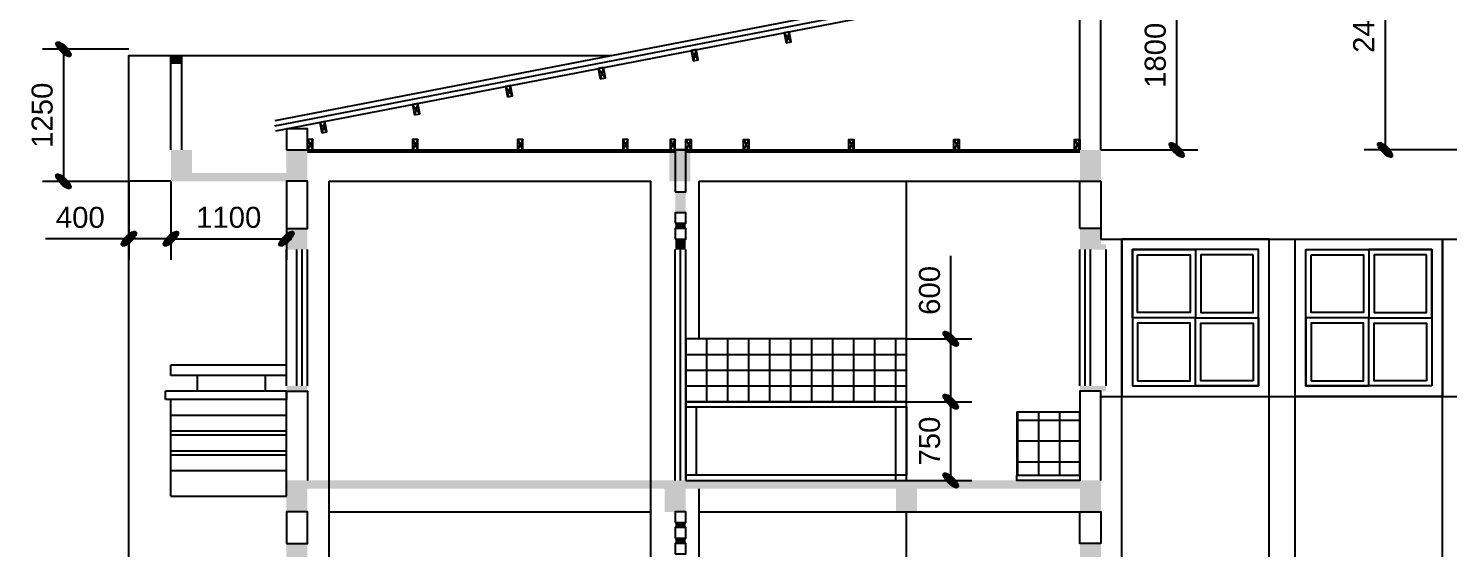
# Model space of a CAD drawing. Extents: x 5324 to 86020, y 1640 to 57560.
# Drawn here: x 59918 to 73433, y 45618 to 50576 of the extents above; entities that cross this region are included whole.
import ezdxf

# ---------------------------------------------------------------- set-up
doc = ezdxf.new("R2010")
doc.units = 0
doc.layers.get('0').update_dxf_attribs({"linetype": 'CONTINUOUS'})
doc.layers.get('DEFPOINTS').update_dxf_attribs({"linetype": 'CONTINUOUS'})
for name, color, linetype in [('CUA', 4, 'CONTINUOUS'), ('DIM', 6, 'CONTINUOUS'), ('HATCH', 6, 'CONTINUOUS'), ('MAT_CAT', 5, 'CONTINUOUS'), ('mc1', 7, 'CONTINUOUS'), ('OPMEN', 6, 'CONTINUOUS'), ('TUONG', 35, 'CONTINUOUS')]:
    doc.layers.add(name, color=color, linetype=linetype)
doc.styles.add('DIM', font='VHELVEN.TTF')
doc.styles.add('VNI-HELVE', font='VHELVEN.TTF')
doc.dimstyles.new('DIM100S', dxfattribs={"dimtxt": 200, "dimasz": 130, "dimexe": 200, "dimexo": 0, "dimgap": 100, "dimtad": 1, "dimdec": 0, "dimrnd": 50, "dimzin": 0, "dimdsep": 46, "dimtxsty": 'VNI-HELVE', "dimblk1": 'ARCHTICK', "dimblk2": 'ARCHTICK', "dimsah": 1, "dimcen": 0, "dimclrd": 6, "dimclre": 6, "dimclrt": 6, "dimadec": 0, "dimazin": 0, "dimtfac": 1, "dimtdec": 0, "dimtofl": 0, "dimtmove": 0, "dimatfit": 3, "dimfxl": 0, "dimtolj": 1, "dimtzin": 0, "dimarcsym": 0})

# ---------------------------------------------------------------- blocks, each defined once
blk = doc.blocks.new('_ArchTick')
h = blk.add_hatch(color=256)
edge = h.paths.add_edge_path()
edge.add_ellipse((0, 0), major_axis=(0.5, 0.5), ratio=0.348148, start_angle=0, end_angle=360)
blk.add_ellipse((0, 0), major_axis=(0.5, 0.5), ratio=0.348148)
blk = doc.blocks.new('*D106')
at = {"color": 6, "linetype": 'ByBlock'}
for p, q in [((60874, 49118), (60874, 48371)), ((61274, 49118), (61274, 48371)), ((60874, 48571), (60080, 48571)), ((61274, 48571), (60874, 48571))]:
    blk.add_line(p, q, dxfattribs=at)
at = {"layer": 'DEFPOINTS', "color": 0, "linetype": 'ByBlock'}
for p in [(60874, 49118), (61274, 49118), (60874, 48571)]:
    blk.add_point(p, dxfattribs=at)
at = {"color": 6, "linetype": 'ByBlock', "xscale": 130, "yscale": 130, "zscale": 130, "rotation": 180}
blk.add_blockref('_ArchTick', (60874, 48571), dxfattribs=at)
at = {"color": 6, "linetype": 'ByBlock', "xscale": 130, "yscale": 130, "zscale": 130}
blk.add_blockref('_ArchTick', (61274, 48571), dxfattribs=at)
at = {"color": 6, "linetype": 'ByBlock', "insert": (60412, 48774), "char_height": 200, "attachment_point": 5, "style": 'VNI-HELVE'}
blk.add_mtext('\\A1;400', dxfattribs=at)
blk = doc.blocks.new('*D107')
at = {"color": 6, "linetype": 'ByBlock'}
for p, q in [((61274, 49118), (61274, 48371)), ((62374, 49118), (62374, 48371)), ((61274, 48571), (62374, 48571))]:
    blk.add_line(p, q, dxfattribs=at)
at = {"layer": 'DEFPOINTS', "color": 0, "linetype": 'ByBlock'}
for p in [(61274, 49118), (62374, 49118), (62374, 48571)]:
    blk.add_point(p, dxfattribs=at)
at = {"color": 6, "linetype": 'ByBlock', "xscale": 130, "yscale": 130, "zscale": 130, "rotation": 180}
blk.add_blockref('_ArchTick', (61274, 48571), dxfattribs=at)
at = {"color": 6, "linetype": 'ByBlock', "xscale": 130, "yscale": 130, "zscale": 130}
blk.add_blockref('_ArchTick', (62374, 48571), dxfattribs=at)
at = {"color": 6, "linetype": 'ByBlock', "insert": (61824, 48774), "char_height": 200, "attachment_point": 5, "style": 'VNI-HELVE'}
blk.add_mtext('\\A1;1100', dxfattribs=at)
blk = doc.blocks.new('xg')
at = {"layer": 'mc1', "color": 4, "linetype": 'ByBlock'}
for p, q in [((0, 0), (-50, -100)), ((-50, 0), (0, -100))]:
    blk.add_line(p, q, dxfattribs=at)
blk.add_lwpolyline([(-50, -100), (0, -100), (0, 0), (-50, 0)], close=True, dxfattribs=at)
blk = doc.blocks.new('GM1')
at = {"layer": 'HATCH'}
h = blk.add_hatch(dxfattribs=at)
h.set_pattern_fill('_USER', color=256, scale=200, style=0, double=1, pattern_type=0)
h.set_pattern_definition([(0, (59734.32, 8643.97), (0, 200), []), (90, (59734.32, 8643.97), (-200, 1e-14), [])])
h.paths.add_polyline_path([(0, 650), (-600, 650), (-600, 50), (0, 50)])
at = {"layer": 'CUA'}
blk.add_lwpolyline([(-600, 50), (0, 50), (0, 0), (-600, 0)], close=True, dxfattribs=at)
at = {"layer": 'HATCH'}
blk.add_lwpolyline([(-600, 50), (0, 50), (0, 650), (-600, 650)], close=True, dxfattribs=at)
blk = doc.blocks.new('*D131')
at = {"color": 6, "linetype": 'ByBlock'}
for p, q in [((68696, 47618), (68696, 48409)), ((68274, 47618), (68896, 47618)), ((68696, 47018), (68696, 47618)), ((68274, 47018), (68896, 47018))]:
    blk.add_line(p, q, dxfattribs=at)
at = {"layer": 'DEFPOINTS', "color": 0, "linetype": 'ByBlock'}
for p in [(68274, 47618), (68696, 47618), (68274, 47018)]:
    blk.add_point(p, dxfattribs=at)
at = {"color": 6, "linetype": 'ByBlock', "xscale": 130, "yscale": 130, "zscale": 130}
for p, rotation in [((68696, 47618), 90), ((68696, 47018), 270)]:
    blk.add_blockref('_ArchTick', p, dxfattribs=dict(at, rotation=rotation))
at = {"color": 6, "linetype": 'ByBlock', "insert": (68494, 48079), "char_height": 200, "attachment_point": 5, "rotation": 90, "style": 'VNI-HELVE'}
blk.add_mtext('\\A1;600', dxfattribs=at)
blk = doc.blocks.new('*D132')
at = {"color": 6, "linetype": 'ByBlock'}
for p, q in [((68274, 47018), (68896, 47018)), ((68696, 46268), (68696, 47018)), ((68274, 46268), (68896, 46268))]:
    blk.add_line(p, q, dxfattribs=at)
at = {"layer": 'DEFPOINTS', "color": 0, "linetype": 'ByBlock'}
for p in [(68274, 47018), (68696, 47018), (68274, 46268)]:
    blk.add_point(p, dxfattribs=at)
at = {"color": 6, "linetype": 'ByBlock', "xscale": 130, "yscale": 130, "zscale": 130}
for p, rotation in [((68696, 47018), 90), ((68696, 46268), 270)]:
    blk.add_blockref('_ArchTick', p, dxfattribs=dict(at, rotation=rotation))
at = {"color": 6, "linetype": 'ByBlock', "insert": (68494, 46643), "char_height": 200, "attachment_point": 5, "rotation": 90, "style": 'VNI-HELVE'}
blk.add_mtext('\\A1;750', dxfattribs=at)
blk = doc.blocks.new('*D177')
at = {"color": 6, "linetype": 'ByBlock'}
for p, q in [((73774, 51888), (72628, 51888)), ((72828, 51888), (72828, 49418)), ((73574, 49418), (72628, 49418))]:
    blk.add_line(p, q, dxfattribs=at)
at = {"layer": 'DEFPOINTS', "color": 0, "linetype": 'ByBlock'}
for p in [(73774, 51888), (72828, 49418), (73574, 49418)]:
    blk.add_point(p, dxfattribs=at)
at = {"color": 6, "linetype": 'ByBlock', "xscale": 130, "yscale": 130, "zscale": 130}
for p, rotation in [((72828, 51888), 90), ((72828, 49418), 270)]:
    blk.add_blockref('_ArchTick', p, dxfattribs=dict(at, rotation=rotation))
at = {"color": 6, "linetype": 'ByBlock', "insert": (72626, 50653), "char_height": 200, "attachment_point": 5, "rotation": 90, "style": 'VNI-HELVE'}
blk.add_mtext('\\A1;2450', dxfattribs=at)
blk = doc.blocks.new('*D178')
at = {"color": 6, "linetype": 'ByBlock'}
for p, q in [((70124, 51220), (71045, 51220)), ((70845, 51220), (70845, 49418)), ((70124, 49418), (71045, 49418))]:
    blk.add_line(p, q, dxfattribs=at)
at = {"layer": 'DEFPOINTS', "color": 0, "linetype": 'ByBlock'}
for p in [(70124, 51220), (70124, 49418), (70845, 49418)]:
    blk.add_point(p, dxfattribs=at)
at = {"color": 6, "linetype": 'ByBlock', "xscale": 130, "yscale": 130, "zscale": 130}
for p, rotation in [((70845, 51220), 90), ((70845, 49418), 270)]:
    blk.add_blockref('_ArchTick', p, dxfattribs=dict(at, rotation=rotation))
at = {"color": 6, "linetype": 'ByBlock', "insert": (70642, 50319), "char_height": 200, "attachment_point": 5, "rotation": 90, "style": 'VNI-HELVE'}
blk.add_mtext('\\A1;1800', dxfattribs=at)
blk = doc.blocks.new('*D183')
at = {"color": 6, "linetype": 'ByBlock'}
for p, q in [((60874, 50377), (60052, 50377)), ((60252, 50377), (60252, 49118)), ((60874, 49118), (60052, 49118))]:
    blk.add_line(p, q, dxfattribs=at)
at = {"layer": 'DEFPOINTS', "color": 0, "linetype": 'ByBlock'}
for p in [(60874, 50377), (60252, 49118), (60874, 49118)]:
    blk.add_point(p, dxfattribs=at)
at = {"color": 6, "linetype": 'ByBlock', "xscale": 130, "yscale": 130, "zscale": 130}
for p, rotation in [((60252, 50377), 90), ((60252, 49118), 270)]:
    blk.add_blockref('_ArchTick', p, dxfattribs=dict(at, rotation=rotation))
at = {"color": 6, "linetype": 'ByBlock', "insert": (60050, 49748), "char_height": 200, "attachment_point": 5, "rotation": 90, "style": 'VNI-HELVE'}
blk.add_mtext('\\A1;1250', dxfattribs=at)

msp = doc.modelspace()

# ---------------------------------------------------------------- hatches: boundary and pattern name
at = {"layer": 'OPMEN'}
h = msp.add_hatch(dxfattribs=at)
h.set_pattern_fill('_USER', color=256, scale=150, style=0, pattern_type=0)
h.set_pattern_definition([(0, (66173.86, 47018.44), (0, 150), [])])
h.paths.add_polyline_path([(66173.9, 47018.4), (68273.9, 47018.4), (68273.9, 47618.4), (66173.9, 47618.4)])
h = msp.add_hatch(dxfattribs=at)
h.set_pattern_fill('_USER', color=256, scale=200, angle=90, style=0, pattern_type=0)
h.set_pattern_definition([(90, (66173.86, 47018.44), (-200, 1e-14), [])])
h.paths.add_polyline_path([(66173.9, 47018.4), (68273.9, 47018.4), (68273.9, 47618.4), (66173.9, 47618.4)])

# ---------------------------------------------------------------- linework, layer by layer
at = {"layer": 'CUA', "color": 4, "linetype": 'ByBlock'}
for points in [[(70323.9, 47068.4), (71723.9, 47068.4), (71723.9, 48568.4), (70323.9, 48568.4)], [(73373.9, 47068.4), (71973.9, 47068.4), (71973.9, 48568.4), (73373.9, 48568.4)], [(70423.9, 47168.4), (71623.9, 47168.4), (71623.9, 48468.4), (70423.9, 48468.4)], [(70473.9, 48418.4), (70973.9, 48418.4), (70973.9, 47868.4), (70473.9, 47868.4)], [(71573.9, 48418.4), (71073.9, 48418.4), (71073.9, 47868.4), (71573.9, 47868.4)], [(73273.9, 47168.4), (72073.9, 47168.4), (72073.9, 48468.4), (73273.9, 48468.4)], [(72123.9, 48418.4), (72623.9, 48418.4), (72623.9, 47868.4), (72123.9, 47868.4)], [(73223.9, 48418.4), (72723.9, 48418.4), (72723.9, 47868.4), (73223.9, 47868.4)], [(70473.9, 47218.4), (70973.9, 47218.4), (70973.9, 47768.4), (70473.9, 47768.4)], [(71573.9, 47218.4), (71073.9, 47218.4), (71073.9, 47768.4), (71573.9, 47768.4)], [(72123.9, 47218.4), (72623.9, 47218.4), (72623.9, 47768.4), (72123.9, 47768.4)], [(73223.9, 47218.4), (72723.9, 47218.4), (72723.9, 47768.4), (73223.9, 47768.4)]]:
    msp.add_lwpolyline(points, close=True, dxfattribs=at)
at = {"layer": 'CUA', "color": 4}
for points in [[(70423.9, 48468.4), (71023.9, 48468.4), (71023.9, 47818.4), (70423.9, 47818.4)], [(71623.9, 48468.4), (71023.9, 48468.4), (71023.9, 47818.4), (71623.9, 47818.4)], [(72073.9, 48468.4), (72673.9, 48468.4), (72673.9, 47818.4), (72073.9, 47818.4)], [(73273.9, 48468.4), (72673.9, 48468.4), (72673.9, 47818.4), (73273.9, 47818.4)], [(70423.9, 47168.4), (71023.9, 47168.4), (71023.9, 47818.4), (70423.9, 47818.4)], [(71623.9, 47168.4), (71023.9, 47168.4), (71023.9, 47818.4), (71623.9, 47818.4)], [(72073.9, 47168.4), (72673.9, 47168.4), (72673.9, 47818.4), (72073.9, 47818.4)], [(73273.9, 47168.4), (72673.9, 47168.4), (72673.9, 47818.4), (73273.9, 47818.4)]]:
    msp.add_lwpolyline(points, close=True, dxfattribs=at)
at = {"layer": 'DIM', "color": 6}
for p, q in [((61273.9, 47268.4), (61273.9, 47368.4)), ((61273.9, 47368.4), (62373.9, 47368.4)), ((62373.9, 47268.4), (61273.9, 47268.4)), ((61523.9, 47266.4), (61523.9, 47118.4)), ((62173.9, 47118.4), (62173.9, 47268.4)), ((62373.9, 47118.4), (61223.9, 47118.4)), ((61223.9, 47038.4), (61223.9, 47118.4)), ((62373.9, 47038.4), (61223.9, 47038.4)), ((61273.9, 46118.4), (61273.9, 47038.4)), ((62373.9, 47118.4), (62373.9, 47038.4)), ((62373.9, 46118.4), (62373.9, 47038.4)), ((62373.9, 46888.4), (61273.9, 46888.4)), ((62373.9, 46738.4), (61273.9, 46738.4)), ((62373.9, 46698.4), (61273.9, 46698.4)), ((62373.9, 46548.4), (61273.9, 46548.4)), ((62373.9, 46508.4), (61273.9, 46508.4)), ((62373.9, 46358.4), (61273.9, 46358.4)), ((61273.9, 46118.4), (62373.9, 46118.4))]:
    msp.add_line(p, q, dxfattribs=at)
at = {"layer": 'DIM', "color": 4, "linetype": 'ByBlock'}
for points in [[(66273.9, 46318.4), (66173.9, 46318.4), (66173.9, 46968.4), (66273.9, 46968.4)], [(68273.9, 46318.4), (68173.9, 46318.4), (68173.9, 46968.4), (68273.9, 46968.4)]]:
    msp.add_lwpolyline(points, close=True, dxfattribs=at)
at = {"layer": 'MAT_CAT', "color": 6}
for p, q in [((66173.9, 46968.4), (66173.9, 46318.4)), ((68273.9, 46968.4), (68273.9, 46318.4))]:
    msp.add_line(p, q, dxfattribs=at)
at = {"layer": 'MAT_CAT', "color": 5, "linetype": 'Continuous'}
msp.add_lwpolyline([(61273.9, 50247.5), (61373.9, 50247.5)], dxfattribs=at)
at = {"layer": 'MAT_CAT', "color": 4}
for points in [[(66173.9, 46968.4), (68273.9, 46968.4), (68273.9, 47018.4), (66173.9, 47018.4)], [(66173.9, 46268.4), (68273.9, 46268.4), (68273.9, 46318.4), (66173.9, 46318.4)], [(66173.9, 46268.4), (68173.9, 46268.4), (68173.9, 46318.4), (66173.9, 46318.4)]]:
    msp.add_lwpolyline(points, close=True, dxfattribs=at)
at = {"layer": 'MAT_CAT', "color": 5, "linetype": 'Continuous'}
for points in [[(61273.9, 50247.5), (61373.9, 50247.5), (61273.9, 50318.4), (61373.9, 50318.4)], [(66073.9, 48668.4), (66073.9, 48718.4), (66173.9, 48668.4), (66173.9, 48718.4)], [(62573.9, 47118.4), (62373.9, 47118.4), (62573.9, 47168.4), (62373.9, 47168.4)], [(66073.9, 45818.4), (66073.9, 45868.4), (66173.9, 45818.4), (66173.9, 45868.4)], [(66073.9, 45668.4), (66073.9, 45718.4), (66173.9, 45668.4), (66173.9, 45718.4)]]:
    msp.add_solid(points, dxfattribs=at)
at = {"layer": 'mc1', "color": 5, "linetype": 'ByBlock'}
msp.add_line((62264.4, 49648.2), (69973.9, 51140.3), dxfattribs=at)
at = {"layer": 'mc1', "color": 4, "linetype": 'ByBlock'}
for p, q in [((62273.9, 49599.1), (69923.9, 51079.7)), ((62573.9, 49418.4), (69923.9, 49418.4)), ((62573.9, 49398.4), (66073.9, 49398.4)), ((66173.9, 49398.4), (69923.9, 49398.4)), ((62473.9, 47168.4), (62473.9, 48468.4)), ((62523.9, 47168.4), (62523.9, 48468.4)), ((62573.9, 47168.4), (62573.9, 48468.4)), ((66073.9, 46268.4), (66073.9, 48468.4)), ((66123.9, 46268.4), (66123.9, 48468.4)), ((66173.9, 46268.4), (66173.9, 48468.4)), ((69923.9, 47168.4), (69923.9, 48468.4)), ((69973.9, 47168.4), (69973.9, 48468.4)), ((70023.9, 47168.4), (70023.9, 48468.4))]:
    msp.add_line(p, q, dxfattribs=at)
at = {"layer": 'mc1', "color": 5, "linetype": 'ByBlock'}
for points in [[(61273.9, 49418.4), (61473.9, 49418.4), (61273.9, 49118.4), (61473.9, 49118.4)], [(62373.9, 49418.4), (62573.9, 49418.4), (62373.9, 49118.4), (62573.9, 49118.4)], [(62373.9, 49418.4), (62573.9, 49418.4), (62373.9, 49118.4), (62573.9, 49118.4)], [(62373.9, 49418.4), (62573.9, 49418.4), (62373.9, 49118.4), (62573.9, 49118.4)], [(62573.9, 49418.4), (62373.9, 49418.4), (62573.9, 49118.4), (62373.9, 49118.4)], [(66016.8, 49418.4), (66216.8, 49418.4), (66016.8, 49118.4), (66216.8, 49118.4)], [(66073.9, 49418.4), (66173.9, 49418.4), (66073.9, 49218.4), (66173.9, 49218.4)], [(69923.9, 49418.4), (70123.9, 49418.4), (69923.9, 49118.4), (70123.9, 49118.4)], [(69923.9, 49418.4), (70123.9, 49418.4), (69923.9, 49118.4), (70123.9, 49118.4)], [(61473.9, 49118.4), (61473.9, 49198.4), (62373.9, 49118.4), (62373.9, 49198.4)], [(66073.9, 48818.4), (66073.9, 49018.4), (66173.9, 48818.4), (66173.9, 49018.4)], [(62373.9, 48668.4), (62573.9, 48668.4), (62373.9, 48468.4), (62573.9, 48468.4)], [(70123.9, 48668.4), (69923.9, 48668.4), (70123.9, 48468.4), (69923.9, 48468.4)], [(66073.9, 48568.4), (66173.9, 48568.4), (66073.9, 48468.4), (66173.9, 48468.4)], [(70173.9, 48518.4), (70173.9, 48468.4), (69923.9, 48518.4), (69923.9, 48468.4)], [(70173.9, 47168.4), (70173.9, 47118.4), (69923.9, 47168.4), (69923.9, 47118.4)], [(62373.9, 46268.4), (62573.9, 46268.4), (62373.9, 45968.4), (62573.9, 45968.4)], [(62373.9, 46268.4), (62573.9, 46268.4), (62373.9, 45968.4), (62573.9, 45968.4)], [(62373.9, 46268.4), (62573.9, 46268.4), (62373.9, 45968.4), (62573.9, 45968.4)], [(62373.9, 46268.4), (62573.9, 46268.4), (62373.9, 45968.4), (62573.9, 45968.4)], [(62573.9, 46268.4), (68173.9, 46268.4), (62573.9, 46188.4), (68173.9, 46188.4)], [(65973.9, 46268.4), (66173.9, 46268.4), (65973.9, 45968.4), (66173.9, 45968.4)], [(65973.9, 46268.4), (66173.9, 46268.4), (65973.9, 45968.4), (66173.9, 45968.4)], [(65973.9, 46268.4), (66173.9, 46268.4), (65973.9, 45968.4), (66173.9, 45968.4)], [(65973.9, 46268.4), (66173.9, 46268.4), (65973.9, 45968.4), (66173.9, 45968.4)], [(68173.9, 46268.4), (68373.9, 46268.4), (68173.9, 45968.4), (68373.9, 45968.4)], [(68273.9, 46188.4), (68273.9, 46268.4), (69923.9, 46188.4), (69923.9, 46268.4)], [(68273.9, 46188.4), (68273.9, 46268.4), (69923.9, 46188.4), (69923.9, 46268.4)], [(69923.9, 46268.4), (70123.9, 46268.4), (69923.9, 45968.4), (70123.9, 45968.4)], [(69923.9, 46268.4), (70123.9, 46268.4), (69923.9, 45968.4), (70123.9, 45968.4)], [(69923.9, 46268.4), (70123.9, 46268.4), (69923.9, 45968.4), (70123.9, 45968.4)], [(62373.9, 45668.4), (62573.9, 45668.4), (62373.9, 45468.4), (62573.9, 45468.4)], [(70123.9, 45668.4), (69923.9, 45668.4), (70123.9, 45468.4), (69923.9, 45468.4)]]:
    msp.add_solid(points, dxfattribs=at)
at = {"layer": 'OPMEN'}
msp.add_lwpolyline([(66173.9, 47018.4), (68273.9, 47018.4), (68273.9, 47618.4), (66173.9, 47618.4)], close=True, dxfattribs=at)
at = {"layer": 'TUONG', "color": 3}
for p, q in [((62265.7, 49699.4), (73573.9, 51888)), ((60873.9, 39968.4), (60873.9, 49118.4)), ((70123.9, 48568.4), (73573.9, 48568.4)), ((70323.9, 22048.4), (70323.9, 48568.4)), ((71723.9, 22048.4), (71723.9, 48568.4)), ((71973.9, 22048.4), (71973.9, 48568.4)), ((73373.9, 22048.4), (73373.9, 48568.4)), ((70123.9, 47068.4), (73573.9, 47068.4))]:
    msp.add_line(p, q, dxfattribs=at)
at = {"layer": 'TUONG', "color": 3, "linetype": 'ByBlock'}
for p, q in [((70123.9, 49418.4), (70123.9, 51220.3)), ((69923.9, 49418.4), (69923.9, 51181.6)), ((62778.9, 49118.4), (65841.7, 49118.4)), ((62778.9, 45968.4), (62778.9, 49118.4)), ((65841.7, 45968.4), (65841.7, 49118.4)), ((66302.7, 49118.4), (69923.9, 49118.4)), ((66302.7, 47618.4), (66302.7, 49118.4)), ((68273.9, 46268.4), (68273.9, 49118.4)), ((69923.9, 48668.4), (69923.9, 49118.4)), ((69923.9, 49118.4), (70123.9, 49118.4)), ((70123.9, 49118.4), (70123.9, 48568.4)), ((70123.9, 48668.4), (69923.9, 48668.4)), ((62373.9, 47168.4), (62373.9, 48468.4)), ((70173.9, 47168.4), (70173.9, 48468.4)), ((62778.9, 43188.4), (62778.9, 46188.4)), ((65841.7, 43188.4), (65841.7, 46188.4)), ((66302.7, 44618.4), (66302.7, 46188.4)), ((62778.9, 45968.4), (65841.7, 45968.4)), ((66302.7, 45968.4), (69923.9, 45968.4)), ((66302.7, 45968.4), (69923.9, 45968.4)), ((68273.9, 43268.4), (68273.9, 45968.4)), ((68273.9, 43268.4), (68273.9, 45968.4))]:
    msp.add_line(p, q, dxfattribs=at)
at = {"layer": 'TUONG', "color": 3}
msp.add_lwpolyline([(61273.9, 49118.4), (60873.9, 49118.4), (60873.9, 49118.4), (60873.9, 50318.4), (65464.3, 50318.4)], dxfattribs=at)
at = {"layer": 'TUONG', "color": 3, "linetype": 'ByBlock'}
for points in [[(61273.9, 49418.4), (61273.9, 50318.4), (61373.9, 50318.4), (61373.9, 49418.4)], [(62373.9, 46268.4), (62373.9, 47118.4), (62573.9, 47118.4), (62573.9, 46268.4)], [(70123.9, 46268.4), (70123.9, 47118.4), (69923.9, 47118.4), (69923.9, 46268.4)]]:
    msp.add_lwpolyline(points, dxfattribs=at)
for points in [[(62373.9, 49418.4), (62573.9, 49418.4), (62573.9, 49618.4), (62373.9, 49618.4)], [(66073.9, 49018.4), (66173.9, 49018.4), (66173.9, 49418.4), (66073.9, 49418.4)], [(62373.9, 48668.4), (62573.9, 48668.4), (62573.9, 49118.4), (62373.9, 49118.4)], [(66073.9, 48718.4), (66173.9, 48718.4), (66173.9, 48818.4), (66073.9, 48818.4)], [(66073.9, 48568.4), (66173.9, 48568.4), (66173.9, 48668.4), (66073.9, 48668.4)], [(62373.9, 45668.4), (62573.9, 45668.4), (62573.9, 45968.4), (62373.9, 45968.4)], [(66073.9, 45868.4), (66173.9, 45868.4), (66173.9, 45968.4), (66073.9, 45968.4)], [(70123.9, 45668.4), (69923.9, 45668.4), (69923.9, 45968.4), (70123.9, 45968.4)], [(66073.9, 45718.4), (66173.9, 45718.4), (66173.9, 45818.4), (66073.9, 45818.4)], [(66073.9, 45568.4), (66173.9, 45568.4), (66173.9, 45668.4), (66073.9, 45668.4)]]:
    msp.add_lwpolyline(points, close=True, dxfattribs=at)

# ---------------------------------------------------------------- block references
at = {"layer": 'CUA', "color": 4}
msp.add_blockref('GM1', (69923.9, 46268.4), dxfattribs=at)
at = {"layer": 'mc1', "color": 4, "linetype": 'ByBlock', "rotation": 10.95406264339867}
for p in [(67157.7, 50544.3), (66274.1, 50373.3), (65390.5, 50202.3), (64506.9, 50031.3), (63623.3, 49860.3), (62739.7, 49689.2)]:
    msp.add_blockref('xg', p, dxfattribs=at)
at = {"layer": 'mc1', "color": 4, "linetype": 'ByBlock'}
for p in [(62623.9, 49518.4), (63623.9, 49518.4), (64623.9, 49518.4), (65623.9, 49518.4), (66073.9, 49518.4)]:
    msp.add_blockref('xg', p, dxfattribs=at)
at = {"layer": 'mc1', "color": 4, "linetype": 'ByBlock', "xscale": -1}
for p in [(66173.9, 49518.4), (66723.9, 49518.4), (67723.9, 49518.4), (68723.9, 49518.4), (69873.9, 49518.4)]:
    msp.add_blockref('xg', p, dxfattribs=at)

# ---------------------------------------------------------------- texts
at = {"layer": 'DIM', "color": 6, "insert": (66494.3, 47867.4), "char_height": 150, "attachment_point": 9, "style": 'DIM'}
msp.add_mtext('\\A1; ', dxfattribs=at)

# ---------------------------------------------------------------- dimensions: what is measured, and where the dimension line sits
at = {"layer": 'DIM', "color": 6, "linetype": 'Continuous'}
for base, p1, p2, picture, middle in [((72828.3, 49418.4), (73773.9, 51888), (73573.9, 49418.4), '*D177', (72625.6, 50653.2)), ((70844.7, 49418.4), (70123.9, 51220.3), (70123.9, 49418.4), '*D178', (70641.9, 50319.4)), ((60252.4, 49118.4), (60873.9, 50377.2), (60873.9, 49118.4), '*D183', (60049.6, 49747.8))]:
    dim = msp.add_linear_dim(base=base, p1=p1, p2=p2, angle=90, dimstyle='DIM100S', dxfattribs=at)
    dim.commit()
    dim.dimension.update_dxf_attribs({"geometry": picture, "text_midpoint": middle})
at = {"layer": 'DIM', "color": 6}
for base, p2, picture, middle in [((60873.9, 48571.1), (60873.9, 49118.4), '*D106', (60411.8, 48773.9)), ((62373.9, 48571.1), (62373.9, 49118.4), '*D107', (61823.9, 48773.9))]:
    dim = msp.add_linear_dim(base=base, p1=(61273.9, 49118.4), p2=p2, dimstyle='DIM100S', dxfattribs=at)
    dim.commit()
    dim.dimension.update_dxf_attribs({"geometry": picture, "text_midpoint": middle})
at = {"layer": 'OPMEN'}
for base, p1, p2, picture, middle in [((68696.4, 47618.4), (68273.9, 47018.4), (68273.9, 47618.4), '*D131', (68493.6, 48078.8)), ((68696.4, 47018.4), (68273.9, 46268.4), (68273.9, 47018.4), '*D132', (68493.6, 46643.4))]:
    dim = msp.add_linear_dim(base=base, p1=p1, p2=p2, angle=90, dimstyle='DIM100S', dxfattribs=at)
    dim.commit()
    dim.dimension.update_dxf_attribs({"geometry": picture, "text_midpoint": middle})

doc.saveas('drawing.dxf')
